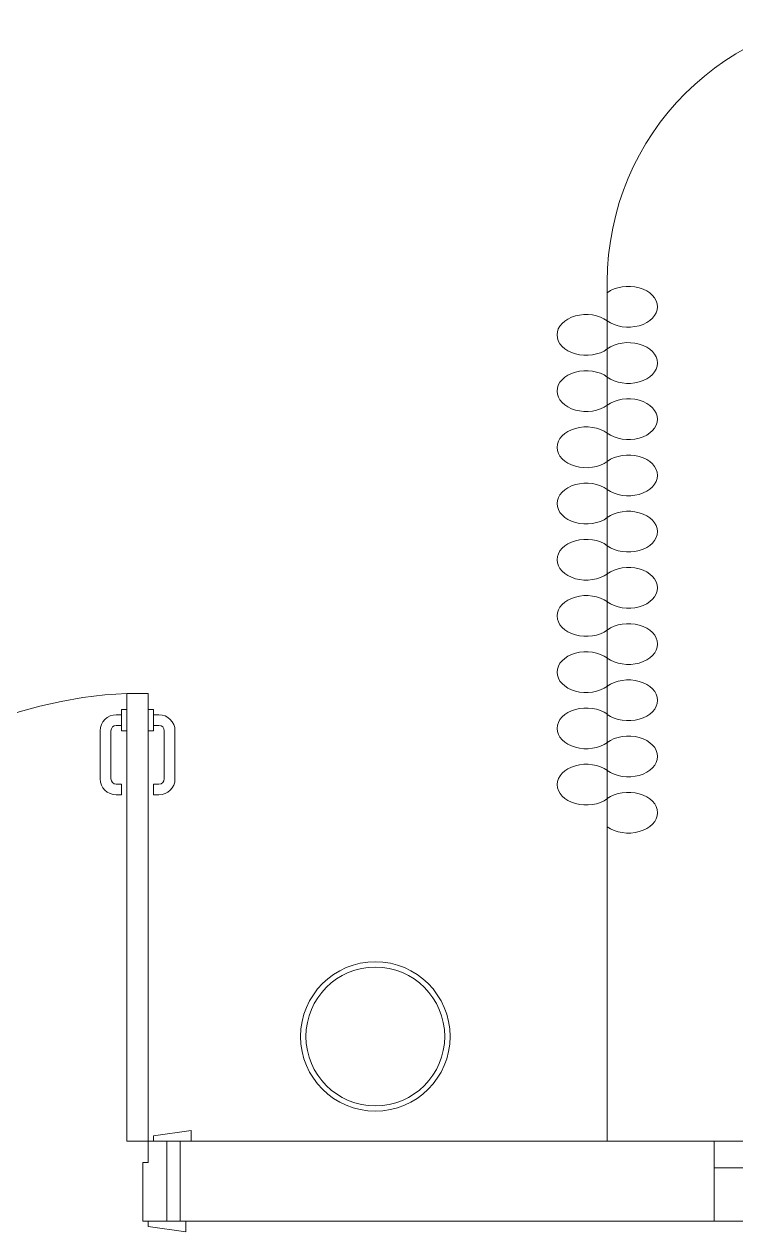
# Model space of a CAD drawing. Header units: metres. Extents: x -18745 to 220762, y -1579758 to -1356048.
# Drawn here: x 102108 to 103441, y -1464925 to -1462661 of the extents above; entities that cross this region are included whole.
import ezdxf

# ---------------------------------------------------------------- set-up
doc = ezdxf.new("R2010")
doc.units = ezdxf.units.M
doc.layers.get('0').update_dxf_attribs({"lineweight": 0})
for name, color, linetype, lineweight in [('A-100 - Copy$0$Aluminum', 8, 'Continuous', 0), ('A-100 - Copy$0$Medical Equipment and Furniture', 8, 'Continuous', 0), ('A-100 - Copy$0$Walls', 8, 'Continuous', 0), ('A-100 - Copy$0$Wooden Joinery', 8, 'Continuous', 0)]:
    doc.layers.add(name, color=color, linetype=linetype, lineweight=lineweight)

# ---------------------------------------------------------------- blocks, each defined once
blk = doc.blocks.new('A-100 - Copy$0$WM00001-P')
for radius in [0.14, 0.13]:
    blk.add_circle((0, 0), radius)
blk = doc.blocks.new('A-100 - Copy$0$CURTAIN')
for centre, start, end in [((-0.3386, 0.0395), 313.5684, 226.4316), ((-0.1881, 0.0395), 313.5684, 226.4316), ((-0.0376, 0.0395), 313.5684, 226.4316), ((0.1129, 0.0395), 313.5684, 226.4316), ((0.2633, 0.0395), 313.5684, 226.4316), ((0.4138, 0.0395), 313.5684, 226.4316), ((0.5643, 0.0395), 313.5684, 226.4316), ((0.7148, 0.0395), 313.5684, 226.4316), ((0.8653, 0.0395), 313.5684, 226.4316), ((0.0376, -0.0395), 133.5684, 46.4316), ((0.1881, -0.0395), 133.5684, 46.4316), ((0.3386, -0.0395), 133.5684, 46.4316), ((0.4891, -0.0395), 133.5684, 46.4316), ((0.6396, -0.0395), 133.5684, 46.4316), ((0.79, -0.0395), 133.5684, 46.4316), ((0.9405, -0.0395), 133.5684, 46.4316), ((-0.4138, -0.0395), 133.5684, 46.4316), ((-0.2633, -0.0395), 133.5684, 46.4316), ((-0.1129, -0.0395), 133.5684, 46.4316)]:
    blk.add_arc(centre, 0.0546, start, end)
blk = doc.blocks.new('A-100 - Copy$0$A$C009F45C9')
at = {"layer": 'A-100 - Copy$0$Wooden Joinery'}
for p, q in [((844, -1650), (754, -1650)), ((844, -1670), (754, -1670)), ((724, -1690), (724, -1680)), ((744, -1690), (724, -1690)), ((744, -1690), (744, -1680)), ((884, -1690), (844, -1690)), ((844, -1700), (844, -1690)), ((854, -1690), (854, -1680)), ((874, -1690), (874, -1680)), ((884, -1700), (884, -1690)), ((844, -1740), (844, -1750)), ((884, -1740), (884, -1750)), ((724, -1750), (724, -1760)), ((744, -1750), (724, -1750)), ((744, -1750), (744, -1760)), ((884, -1750), (844, -1750)), ((854, -1750), (854, -1760)), ((874, -1750), (874, -1760)), ((844, -1770), (754, -1770)), ((844, -1790), (754, -1790))]:
    blk.add_line(p, q, dxfattribs=at)
for points in [[(-75, -60), (-85, -60), (-95, 10), (-75, 10)], [(75, -50), (85, -50), (95, 20), (75, 20)], [(75, -100), (914, -100), (914, -60), (75, -60)], [(75, -1700), (914, -1700), (914, -1740), (75, -1740)], [(75, -1700), (914, -1700), (914, -1740), (75, -1740)], [(-75, -1740), (-85, -1740), (-95, -1810), (-75, -1810)], [(75, -1750), (85, -1750), (95, -1820), (75, -1820)]]:
    blk.add_lwpolyline(points, close=True, dxfattribs=at)
for points in [[(75, -25), (-75, -25), (-75, 0), (75, 0), (75, -25)], [(75, -25), (75, -60), (35, -60), (35, -70), (-75, -70), (-75, -25), (75, -25)], [(75, -1775), (75, -1740), (35, -1740), (35, -1730), (-75, -1730), (-75, -1775), (75, -1775)], [(75, -1775), (-75, -1775), (-75, -1800), (75, -1800), (75, -1775)]]:
    blk.add_lwpolyline(points, dxfattribs=at)
for centre, radius, start, end in [((75, -60), 840, 270, 357.2706), ((75, -1740), 840, 2.7294, 90), ((754, -1680), 30, 90, 180), ((844, -1680), 30, 0, 90), ((754, -1680), 10, 90, 180), ((844, -1680), 10, 0, 90), ((754, -1760), 30, 180, 270), ((754, -1760), 10, 180, 270), ((844, -1760), 10, 270, 0), ((844, -1760), 30, 270, 0)]:
    blk.add_arc(centre, radius, start, end, dxfattribs=at)
blk = doc.blocks.new('A-100 - Copy')
at = {"layer": 'A-100 - Copy$0$Aluminum'}
for p, q in [((105200.3, -1464754.7, 2.4), (103400.3, -1464754.7, 2.4)), ((105200.3, -1464804.7, 2.4), (103400.3, -1464804.7, 2.4)), ((105200.3, -1464904.5, 2.4), (103400.3, -1464904.5, 2.4))]:
    blk.add_line(p, q, dxfattribs=at)
at = {"layer": 'A-100 - Copy$0$Medical Equipment and Furniture'}
blk.add_line((103200.1, -1464754.7, 2.4), (103200.1, -1463144.5, 2.4), dxfattribs=at)
blk.add_arc((103700.1, -1463144.6, 2.4), 500, 90, 180, dxfattribs=at)
at = {"layer": 'A-100 - Copy$0$Walls'}
for p, q in [((102400.3, -1464754.7, 2.4), (103400.3, -1464754.7, 2.4)), ((103400.3, -1464754.7, 2.4), (103400.3, -1464904.5, 2.4)), ((102400.3, -1464904.5, 2.4), (103400.3, -1464904.5, 2.4))]:
    blk.add_line(p, q, dxfattribs=at)
at = {"layer": 'A-100 - Copy$0$Walls', "elevation": 2.4}
blk.add_lwpolyline([(102400.3, -1464754.5), (102400.3, -1464904.7)], dxfattribs=at)
at = {"layer": 'A-100 - Copy$0$Medical Equipment and Furniture', "extrusion": (-1.26698e-09, -6.38299e-11, -1), "xscale": 699.9999999767341, "yscale": 1000.000000000001, "zscale": 1000, "rotation": 269.985929888151}
blk.add_blockref('A-100 - Copy$0$CURTAIN', (-103200.1, -1463480.8, -2.4), dxfattribs=at)
at = {"layer": 'A-100 - Copy$0$Medical Equipment and Furniture', "xscale": 999.9999999999998, "yscale": 999.9999999999998, "zscale": 999.9999999999998, "rotation": 101.9999999999856}
blk.add_blockref('A-100 - Copy$0$WM00001-P', (102765.6, -1464558.5, 2.4), dxfattribs=at)
at = {"layer": 'A-100 - Copy$0$Wooden Joinery', "rotation": 90}
blk.add_blockref('A-100 - Copy$0$A$C009F45C9', (100600.3, -1464829.6, 2.4), dxfattribs=at)

msp = doc.modelspace()

# ---------------------------------------------------------------- block references
msp.add_blockref('A-100 - Copy', (0, 0))

doc.saveas('drawing.dxf')
